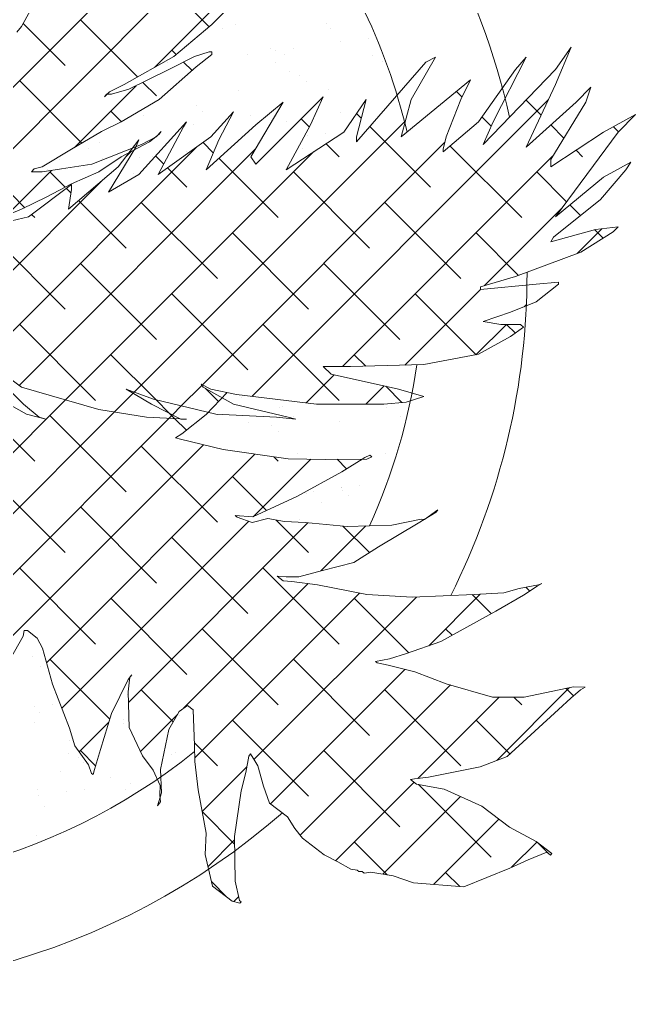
# Model space of a CAD drawing. Header units: inches. Extents: x 46.4 to 62.5, y 75.5 to 86.
# Drawn here: x 52.6261 to 52.7959, y 80.9458 to 81.213 of the extents above; entities that cross this region are included whole.
import ezdxf

# ---------------------------------------------------------------- set-up
doc = ezdxf.new("R2010")
doc.units = ezdxf.units.IN
doc.header["$MEASUREMENT"] = 0
doc.layers.add('A-FURNITURE', color=7, linetype='Continuous', lineweight=20)

msp = doc.modelspace()

# ---------------------------------------------------------------- linework, layer by layer
at = {"layer": 'A-FURNITURE', "color": 0, "linetype": 'Continuous'}
for p, q in [((52.71095996149177, 81.28092132988243), (52.58174161948352, 81.1517029878793)), ((52.71187738205424, 81.26506597074118), (52.59964861669084, 81.15283720537772)), ((52.70064173008666, 81.23705753905685), (52.66330889012113, 81.19972469910087)), ((52.65969911604714, 81.22966048444252), (52.67842862872146, 81.21093097176387)), ((52.63372349655344, 81.22394560459671), (52.6267304882125, 81.21099823491843)), ((52.67917839908421, 81.21156135218163), (52.68590246543988, 81.21850415534945)), ((52.62719078995667, 81.21185047140008), (52.63873314140744, 81.20030811994909)), ((52.64292633633102, 81.21288770473197), (52.65868352795167, 81.19713051311189)), ((52.66868884833036, 81.2027421086959), (52.67917839908421, 81.21156135218163)), ((52.68578010752333, 81.2116368968478), (52.68578010752333, 81.2116368968478)), ((52.71061611831772, 81.21195368640613), (52.71061611831772, 81.21195368640613)), ((52.6267304882125, 81.21099823491843), (52.62538567535319, 81.20949708868105)), ((52.68215926641949, 81.21038902591519), (52.68215926641949, 81.21038902591519)), ((52.71170660881705, 81.21044271967727), (52.71170660881705, 81.21044271967727)), ((52.71457268166648, 81.2067746919183), (52.71457268166648, 81.2067746919183)), ((52.72228637645401, 81.20779021910258), (52.72228637645401, 81.20779021910258)), ((52.66808550590156, 81.20450131487675), (52.6693167742045, 81.20327004657494)), ((52.67837153520611, 81.20405564234514), (52.67433708511032, 81.20274212907603)), ((52.67487502256643, 81.19992749092009), (52.67917842887198, 81.20330507456404)), ((52.6791784261726, 81.2040556452566), (52.67837153520611, 81.20405564234514)), ((52.67917842887198, 81.20330507456404), (52.6791784261726, 81.2040556452566)), ((52.68903282636836, 81.20341230618007), (52.68903282636836, 81.20341230618007)), ((52.69518104030374, 81.20502348459976), (52.69518104030374, 81.20502348459976)), ((52.69674652115589, 81.2044278333644), (52.69674652115589, 81.2044278333644)), ((52.69917442573148, 81.20317416690082), (52.69917442573148, 81.20317416690082)), ((52.70168516720821, 81.20507801845193), (52.70168516720821, 81.20507801845193)), ((52.72344587933856, 81.20305775648362), (52.72344587933856, 81.20305775648362)), ((52.77815704680631, 81.20536950110554), (52.773853650658, 81.19917727736473)), ((52.77385366555916, 81.19504913855585), (52.77815704680631, 81.20536950110554)), ((52.65497172963603, 81.19504870960313), (52.66868884833036, 81.2027421086959)), ((52.66701587814111, 81.20115900134888), (52.66701587814111, 81.20115900134888)), ((52.67433708511032, 81.20274212907603), (52.66734404290708, 81.1991768930541)), ((52.67136164763303, 81.2012251731426), (52.6736972453067, 81.19888957546894)), ((52.69656322053868, 81.20121269511114), (52.69656322053868, 81.20121269511114)), ((52.73808147697071, 81.20124121769507), (52.71898513661961, 81.17928695603493)), ((52.72611056292897, 81.20126638887334), (52.72611056292897, 81.20126638887334)), ((52.73404705937662, 81.19092085611575), (52.74077110879387, 81.20255472611174)), ((52.74077110879387, 81.20255472611174), (52.73808147697071, 81.20124121769507)), ((52.75664002881183, 81.18472872942303), (52.76578472879135, 81.20255481636653)), ((52.76578472879135, 81.20255481636653), (52.7628261407657, 81.19917723757484)), ((52.66734404290708, 81.1991768930541), (52.65631655265986, 81.1937352157436)), ((52.66465443614959, 81.19092060573158), (52.67487502256643, 81.19992749092009)), ((52.7005643189035, 81.1986637143323), (52.7005643189035, 81.1986637143323)), ((52.7628261407657, 81.19917723757484), (52.75260557397939, 81.18472871486577)), ((52.773853650658, 81.19917727736473), (52.75395041458921, 81.17853651150497)), ((52.62615355662217, 81.19611492502148), (52.64334853966227, 81.17891994198234)), ((52.6509372822469, 81.19298462564146), (52.65497172963603, 81.19504870960313)), ((52.6601748779425, 81.1956391631231), (52.66389231097071, 81.19192173009381)), ((52.70343558120601, 81.19745959144328), (52.70343558120601, 81.19745959144328)), ((52.70518442462287, 81.1958570717068), (52.70518442462287, 81.1958570717068)), ((52.75045382274345, 81.19636255283584), (52.73135746004789, 81.18060049938899)), ((52.74776420582145, 81.19092090561034), (52.75045382274345, 81.19636255283584)), ((52.76578481816193, 81.1777859835137), (52.77385366555916, 81.19504913855585)), ((52.65829638334924, 81.1947121923312), (52.64131318133093, 81.17772899030146)), ((52.64959246871092, 81.19167112207717), (52.6509372822469, 81.19298462564146)), ((52.65013039330313, 81.19242169471065), (52.64959246871092, 81.19167112207717)), ((52.65147521159031, 81.19242169956308), (52.65013039330313, 81.19242169471065)), ((52.65631655265986, 81.1937352157436), (52.65147521159031, 81.19242169956308)), ((52.68637779587823, 81.19335496745404), (52.68637779587823, 81.19335496745404)), ((52.71121380667262, 81.19367175701237), (52.71121380667262, 81.19367175701237)), ((52.74654319864874, 81.19313474097211), (52.74809260832933, 81.19158533129476)), ((52.78353635987094, 81.19429860280061), (52.77950191993239, 81.19017044943465)), ((52.78219155649219, 81.19017045913941), (52.78353635987094, 81.19429860280061)), ((52.6541648759079, 81.1847283596696), (52.66465443614959, 81.19092060573158)), ((52.68993707666903, 81.17515871241412), (52.69881282315271, 81.19017015829021)), ((52.77193251041115, 81.19093886142), (52.69015820991569, 81.10916456092141)), ((52.69881282315271, 81.19017015829021), (52.69128186313117, 81.18397792290355)), ((52.70984032763897, 81.19167133946493), (52.69128190240679, 81.17309464786214)), ((52.70634382786318, 81.18397797725046), (52.70984032763897, 81.19167133946493)), ((52.72167473119714, 81.19092081147366), (52.71548859961274, 81.18191394084246)), ((52.71898513187568, 81.18060045474684), (52.72167473119714, 81.19092081147366)), ((52.73135746004789, 81.18060049938899), (52.73404705937662, 81.19092085611575)), ((52.74372978822009, 81.18060054403108), (52.74776420582145, 81.19092090561034)), ((52.76571435034509, 81.19073636898688), (52.76988737934823, 81.18656333998175)), ((52.77950191993239, 81.19017044943465), (52.76578481816193, 81.1777859835137)), ((52.77250892174868, 81.17440843965935), (52.78219155649219, 81.19017045913941)), ((52.65131272619271, 81.18772853516626), (52.65425795487624, 81.18478330648074)), ((52.67491310021376, 81.18913210297941), (52.67491310021376, 81.18913210297941)), ((52.67666194362334, 81.18752958324288), (52.67666194362334, 81.18752958324288)), ((52.68509568618117, 81.18754311137181), (52.67890954714619, 81.18060031014514)), ((52.68106125909924, 81.17984974721642), (52.68509568618117, 81.18754311137181)), ((52.6850711955916, 81.18751562519171), (52.68507780587186, 81.18750901490401)), ((52.71462817904046, 81.18720346512956), (52.71462817904046, 81.18720346512956)), ((52.71904312665663, 81.18708925353471), (52.72033857623262, 81.18579380396775)), ((52.64878561226885, 81.18210134283626), (52.6541648759079, 81.1847283596696)), ((52.73223528659526, 81.1847871970231), (52.65777426923103, 81.1103261796521)), ((52.67218544085279, 81.18472842469194), (52.65900627383905, 81.17027989130744)), ((52.66027479642742, 81.18657611714715), (52.66027479642742, 81.18657611714715)), ((52.67137855462295, 81.18341492306851), (52.67218544085279, 81.18472842469194)), ((52.68982213882498, 81.18662981090924), (52.68982213882498, 81.18662981090924)), ((52.69977211408639, 81.18489223750706), (52.69977211408639, 81.18489223750706)), ((52.70376728306962, 81.18559231742486), (52.70600523964038, 81.18335436085155)), ((52.75260557397939, 81.18472871486577), (52.74292291214749, 81.1764724023108)), ((52.75357656398353, 81.1861013756421), (52.75612801172917, 81.18354992789202)), ((52.75395041458921, 81.17853651150497), (52.75664002881183, 81.18472872942303)), ((52.79590871512426, 81.18679294051768), (52.78703293208616, 81.18191419899043)), ((52.7910673869186, 81.18191421354763), (52.79590871512426, 81.18679294051768)), ((52.64044775654418, 81.17722260324993), (52.64878561226885, 81.18210134283626)), ((52.66519239528077, 81.18210140203567), (52.66384758241418, 81.18060025579811)), ((52.66438554696595, 81.17027991071714), (52.67137855462295, 81.18341492306851)), ((52.66465447067401, 81.18135082940213), (52.66519239528077, 81.18210140203567)), ((52.67414572321957, 81.18396896798285), (52.67414572321957, 81.18396896798285)), ((52.69128186313117, 81.18397792290355), (52.67756476136071, 81.1715934569826)), ((52.69961978115259, 81.17159353656203), (52.70634382786318, 81.18397797725046)), ((52.71548859961274, 81.18191394084246), (52.69961978115259, 81.17159353656203)), ((52.72264166585171, 81.18349071434929), (52.73936981966779, 81.1667625605281)), ((52.78703293208616, 81.18191419899043), (52.77250892919926, 81.17234437025493)), ((52.77255357410411, 81.18389714523224), (52.77613671806409, 81.18031400127504)), ((52.77385379689019, 81.15864645996899), (52.7910673869186, 81.18191421354763)), ((52.78979246870529, 81.18343103033354), (52.79118787085406, 81.18203562819505)), ((52.6093807769206, 81.17934214531098), (52.62759530876008, 81.16112761346918)), ((52.64813946263109, 81.17920209477873), (52.64813946263109, 81.17920209477873)), ((52.65900623931464, 81.17984966763706), (52.65335802962306, 81.17234394033184)), ((52.65416491043231, 81.17515858334016), (52.66196484156478, 81.17928675029285)), ((52.65819935579873, 81.17778559532113), (52.65900623931464, 81.17984966763706)), ((52.66384758241418, 81.18060025579811), (52.65981313502505, 81.1785361718365)), ((52.66196484156478, 81.17928675029285), (52.66465447067401, 81.18135082940213)), ((52.67890954714619, 81.18060031014514), (52.66438554696595, 81.17027991071714)), ((52.74338715322608, 81.17916628393917), (52.67654717802304, 81.112326308738)), ((52.67674897830818, 81.17906506275577), (52.67954489315105, 81.17626914791296)), ((52.67756476136071, 81.1715934569826), (52.68106125909924, 81.17984974721642)), ((52.69778083318613, 81.1799978398092), (52.69778083318613, 81.1799978398092)), ((52.70549452798093, 81.18101336699343), (52.70549452798093, 81.18101336699343)), ((52.71043317402598, 81.181663552081), (52.71043317402598, 81.181663552081)), ((52.71898513661961, 81.17928695603493), (52.71898513187568, 81.18060045474684)), ((52.74292290944084, 81.1772229730033), (52.74372978822009, 81.18060054403108)), ((52.67483426408523, 81.17770451364012), (52.6113951541696, 81.11426540373296)), ((52.69120403598151, 81.17730150582489), (52.62609597732023, 81.11219344716355)), ((52.63237886445802, 81.1723438646342), (52.64044775654418, 81.17722260324993)), ((52.70719627681626, 81.17652096694954), (52.63887230848138, 81.10819699861409)), ((52.64513140814904, 81.17734609258096), (52.64513140814904, 81.17734609258096)), ((52.65981313502505, 81.1785361718365), (52.64609600821802, 81.17309448482123)), ((52.65066841812165, 81.16540115172123), (52.65819935579873, 81.17778559532113)), ((52.65703408363277, 81.17667711290025), (52.65535614979251, 81.1749991790571)), ((52.67224097788801, 81.17663545407098), (52.67224097788801, 81.17663545407098)), ((52.68489331872058, 81.17830116634283), (52.68489331872058, 81.17830116634283)), ((52.70422609293689, 81.17745348010519), (52.70422609293689, 81.17745348010519)), ((52.71061514630071, 81.17874445418514), (52.71421065010452, 81.17514895038337)), ((52.74292291214749, 81.1764724023108), (52.74292290944084, 81.1772229730033)), ((52.74481737087569, 81.1780877890346), (52.76452898923833, 81.15837617067277)), ((52.77949996999757, 81.17695074933758), (52.78130176894717, 81.17514895038343)), ((52.63707763975924, 81.17426617895333), (52.63707763975924, 81.17426617895333)), ((52.64797876124737, 81.17103042221024), (52.65416491043231, 81.17515858334016)), ((52.64913250651387, 81.17479711180212), (52.64913250651387, 81.17479711180212)), ((52.65935346342246, 81.17493878060455), (52.65935346342246, 81.17493878060455)), ((52.66270403063334, 81.1751894484776), (52.66270403063334, 81.1751894484776)), ((52.66365972095025, 81.17538154041924), (52.66590581714934, 81.17313544421174)), ((52.68106258183195, 81.17475145923882), (52.6974378703884, 81.15837617067277)), ((52.69128190240679, 81.17309464786214), (52.68993707666903, 81.17515871241412)), ((52.77304096849491, 81.17527453978548), (52.71513128870663, 81.11736485999634)), ((52.77250892919926, 81.17234437025493), (52.77250892174868, 81.17440843965935)), ((52.79456394424722, 81.17365794854632), (52.78703297677509, 81.16952978256401)), ((52.79321913341789, 81.17159387428947), (52.79456394424722, 81.17365794854632)), ((52.63497709766614, 81.17139290664235), (52.62327666081489, 81.15969246978827)), ((52.62942026897451, 81.17103035524698), (52.6302271572489, 81.171780928851)), ((52.63237886920194, 81.17103036592235), (52.62942026897451, 81.17103035524698)), ((52.6302271572489, 81.171780928851), (52.63237886445802, 81.1723438646342)), ((52.63775813960763, 81.17178095602443), (52.63237886920194, 81.17103036592235)), ((52.63381360812434, 81.17157639486638), (52.63381360812434, 81.17157639486638)), ((52.64609600821802, 81.17309448482123), (52.63775813960763, 81.17178095602443)), ((52.65335802962306, 81.17234394033184), (52.63964092515323, 81.16071004510329)), ((52.6404477910686, 81.16765282692037), (52.64797876124737, 81.17103042221024)), ((52.66694363548538, 81.17209762587456), (52.67227870082513, 81.16676256052799)), ((52.7862261081458, 81.16333757143937), (52.79321913341789, 81.17159387428947)), ((52.64903116523726, 81.1686741944985), (52.60433376215894, 81.12397679141449)), ((52.63453994646932, 81.17095575545565), (52.63874547536341, 81.16675022657361)), ((52.65900627383905, 81.17027989130744), (52.65066841812165, 81.16540115172123)), ((52.65758321704868, 81.17054848820143), (52.65758321704868, 81.17054848820143)), ((52.70163106532652, 81.17095575545554), (52.72259703995167, 81.14998978081749)), ((52.76872218416918, 81.17095575545565), (52.77690591121734, 81.1627720284072)), ((52.78703297677509, 81.16952978256401), (52.77385379689019, 81.15864645996899)), ((52.64044779174526, 81.16746518424739), (52.62861342270423, 81.1586459359091)), ((52.63372371254025, 81.16408759186899), (52.6404477910686, 81.16765282692037)), ((52.63906271170652, 81.16643299023471), (52.64030526517979, 81.16519043675302)), ((52.63964092515323, 81.16071004510329), (52.64044779648191, 81.16615168553543)), ((52.64044779648191, 81.16615168553543), (52.64044779174526, 81.16746518424739)), ((52.62673066967488, 81.16070999852022), (52.63372371254025, 81.16408759186899)), ((52.64242467422389, 81.16307102771057), (52.65550592111629, 81.14998978081755)), ((52.77331588989853, 81.15301717783419), (52.7862261081458, 81.16333757143937)), ((52.61839280852234, 81.1573324003189), (52.62673066967488, 81.16070999852022)), ((52.65969911604714, 81.16256936560043), (52.68066509067228, 81.14160339096227)), ((52.72679023489707, 81.16256936560055), (52.74775620952221, 81.14160339096239)), ((52.77575346316678, 81.16121425475174), (52.75415131327406, 81.13961210484942)), ((52.77778505767435, 81.16189288194724), (52.78073219084706, 81.15894574877964)), ((52.62861342270423, 81.1586459359091), (52.62242726403872, 81.15714477220305)), ((52.62945203376091, 81.15927088846391), (52.63034675154574, 81.15837617067288)), ((52.78488131965366, 81.15508128896934), (52.77250900366869, 81.15170367621087)), ((52.78660206201982, 81.15529007388685), (52.77981378407219, 81.1485017959499)), ((52.78465769864795, 81.15502024096813), (52.7869304668269, 81.1527474727919)), ((52.79106748104039, 81.15583188198289), (52.78488131965366, 81.15508128896934)), ((52.78972266748985, 81.1545183784186), (52.79106748104039, 81.15583188198289)), ((52.61776716677502, 81.15418297574527), (52.63873314140744, 81.13321700110711)), ((52.68485828561768, 81.1541829757451), (52.70582426025737, 81.13321700110694)), ((52.75194940446033, 81.15418297574527), (52.76367891895586, 81.14245346123701)), ((52.77250900366869, 81.15170367621087), (52.77331588989853, 81.15301717783419)), ((52.78084688716569, 81.1488890661989), (52.78972266748985, 81.1545183784186)), ((52.76282634658071, 81.14213386494404), (52.78084688716569, 81.1488890661989)), ((52.64292633633102, 81.14579658588994), (52.66389231097071, 81.12483061125184)), ((52.71001745518095, 81.14579658588988), (52.73098342982064, 81.12483061125172)), ((52.75314366513282, 81.1393191899098), (52.76282634658071, 81.14213386494404)), ((52.75314366783221, 81.13856861921735), (52.75314366513282, 81.1393191899098)), ((52.76847459081125, 81.14006981591982), (52.75314366783221, 81.13856861921735)), ((52.77466075286009, 81.14063276626021), (52.76847459081125, 81.14006981591982)), ((52.76847460841179, 81.13519110641838), (52.77466075489735, 81.14006983824086)), ((52.77466075489735, 81.14006983824086), (52.77466075286009, 81.14063276626021)), ((52.66808550590156, 81.13741019603455), (52.68905148054125, 81.1164442213965)), ((52.75314366770851, 81.13860445929166), (52.73232131833299, 81.11778210991159)), ((52.73517662474421, 81.13741019603444), (52.75196416376946, 81.12062265700709)), ((52.76148156352372, 81.13237644108901), (52.76847460841179, 81.13519110641838)), ((52.76581079325786, 81.13449880512863), (52.7651750314393, 81.13386304331758)), ((52.75395059063101, 81.12974941649165), (52.76148156352372, 81.13237644108901)), ((52.62615355662217, 81.12902380617933), (52.64711953126186, 81.10805783154123)), ((52.69324467546483, 81.12902380617933), (52.71421065010452, 81.10805783154117)), ((52.76031085687953, 81.12899886874843), (52.75192786109199, 81.12061587296452)), ((52.75879193914386, 81.12899886326787), (52.75395059063101, 81.12974941649165)), ((52.7641712122562, 81.12899888267745), (52.75879193914386, 81.12899886326787)), ((52.76036073156808, 81.12899886892839), (52.76277016193433, 81.12658943855465)), ((52.76148158789817, 81.12562130485642), (52.7649781059439, 81.12824831489647)), ((52.7649781059439, 81.12824831489647), (52.7641712122562, 81.12899888267745)), ((52.75260580485281, 81.12074256332917), (52.76148158789817, 81.12562130485642)), ((52.65131272619271, 81.12063741632423), (52.66376625668579, 81.10818388583291)), ((52.71840384502809, 81.12063741632406), (52.72155950961985, 81.1174817517306)), ((52.73754385027803, 81.11792786888535), (52.75260580485281, 81.12074256332917)), ((52.71737157811674, 81.11736486807982), (52.73754385027803, 81.11792786888535)), ((52.61893088004524, 81.11736451288377), (52.62673084637152, 81.11173526083385)), ((52.71287161894668, 81.11510519023508), (52.7051458503114, 81.1073794215998)), ((52.70984059574346, 81.11736484090633), (52.71737157811674, 81.11736486807982)), ((52.71199231244771, 81.11530077926577), (52.70984059574346, 81.11736484090633)), ((52.73055081959262, 81.11117270742014), (52.71199231244771, 81.11530077926577)), ((52.62726879061609, 81.10704419594654), (52.61973778116896, 81.1145498756982)), ((52.67675808638103, 81.11173544134331), (52.67622015636096, 81.11248601009484)), ((52.67622015636096, 81.11248601009484), (52.67890979765741, 81.11117252108781)), ((52.61489644552, 81.11173521813257), (52.62807569173981, 81.10422955876115)), ((52.62673084637152, 81.11173526083385), (52.64797899754137, 81.10554312928863)), ((52.65746590340802, 81.11001781382723), (52.65231253582112, 81.10486444623862)), ((52.66250302953938, 81.10704432307958), (52.65550995958563, 81.11117243665589)), ((52.65550995958563, 81.11117243665589), (52.66304095210887, 81.10835782373246)), ((52.65777426923103, 81.11032617965222), (52.65746590340802, 81.1100178138274)), ((52.67642335634389, 81.11220248705203), (52.67073383506738, 81.10651296577763)), ((52.6850959766374, 81.10704440459997), (52.67675808638103, 81.11173544134331)), ((52.67728255662894, 81.11144036559139), (52.6809883166419, 81.10773460557951)), ((52.68335173852336, 81.11021902308804), (52.67759014273122, 81.10416246178735)), ((52.67890979765741, 81.11117252108781), (52.68590285813059, 81.10967140493531)), ((52.68590285813059, 81.10967140493531), (52.70795788738849, 81.10704448709097)), ((52.72659240743758, 81.11205319902498), (52.72158374467051, 81.10704453625615)), ((52.72710124614912, 81.11194001520428), (52.73153958758428, 81.10750167376673)), ((52.73754388210307, 81.10910866324824), (52.73055081959262, 81.11117270742014)), ((52.63887230848138, 81.10819699861409), (52.59886736418355, 81.06819205431768)), ((52.61220681729844, 81.1094249860893), (52.63034675154574, 81.09128505183074)), ((52.63157222197276, 81.10347900068476), (52.62726879061609, 81.10704419594654)), ((52.67057195411996, 81.10291621338527), (52.66250302953938, 81.10704432307958)), ((52.66304095210887, 81.10835782373246), (52.68025464099571, 81.10422974703445)), ((52.66376625668579, 81.10818388583303), (52.66742280655251, 81.10452733596944)), ((52.7001579542333, 81.10347924815758), (52.6850959766374, 81.10704440459997)), ((52.68740215225932, 81.10876094132638), (52.68740215225932, 81.10876094132638)), ((52.70795788738849, 81.10704448709097), (52.72651637966135, 81.10704455405406)), ((52.72651637966135, 81.10704455405406), (52.73270254171018, 81.10760750439462)), ((52.73270254171018, 81.10760750439462), (52.73754388210307, 81.10910866324824)), ((52.65231253582112, 81.10486444623862), (52.60874493535027, 81.06129684577613)), ((52.62807569173981, 81.10422955876115), (52.63345496959607, 81.10291607945888)), ((52.64797899754137, 81.10554312928863), (52.66115822413065, 81.10347910743778)), ((52.66742280655251, 81.10452733596892), (52.66886438846939, 81.10308575404716)), ((52.67073383506738, 81.10651296577763), (52.66829962151621, 81.10407875222754)), ((52.68025464099571, 81.10422974703445), (52.69693039036736, 81.10347923651173)), ((52.69766736774125, 81.10612214132536), (52.69766736774125, 81.10612214132536)), ((52.69848499836314, 81.10639205495815), (52.69848499836314, 81.10639205495815)), ((52.72721471013881, 81.10617583508744), (52.72721471013881, 81.10617583508744)), ((52.66738227625262, 81.10316140697094), (52.61183289664712, 81.04761202736117)), ((52.63345496959607, 81.10291607945888), (52.63157222197276, 81.10347900068476)), ((52.63453994646932, 81.10386463661357), (52.65550592111629, 81.0828986619754)), ((52.66115822413065, 81.10347910743778), (52.67218573605294, 81.10291621920814)), ((52.66829962151621, 81.10407875222748), (52.66738227625262, 81.10316140697094)), ((52.66886438846939, 81.10308575404727), (52.67213789941832, 81.09981224309595)), ((52.67218573605294, 81.10291621920814), (52.67057195411996, 81.10291621338527)), ((52.67759014273122, 81.10416246178735), (52.67087587623189, 81.09880530401196)), ((52.68065883784527, 81.10404519640426), (52.68065883784527, 81.10404519640426)), ((52.68936623763818, 81.1019453204855), (52.68936623763818, 81.1019453204855)), ((52.69693039036736, 81.10347923651173), (52.70230966551696, 81.10291632790202)), ((52.70230966551696, 81.10291632790202), (52.7001579542333, 81.10347924815758)), ((52.70166846610607, 81.10357316054646), (52.70166846610607, 81.10357316054646)), ((52.71420224843257, 81.10226211004388), (52.71420224843257, 81.10226211004388)), ((52.73121580849636, 81.10362685430854), (52.73121580849636, 81.10362685430854)), ((52.69565669316887, 81.10119704816995), (52.69565669316887, 81.10119704816995)), ((52.69740553657846, 81.09959452843341), (52.69740553657846, 81.09959452843341)), ((52.67087587623189, 81.09880530401196), (52.66913408088965, 81.09776885027534)), ((52.66913408088965, 81.09776885027534), (52.67050355244226, 81.09739576537848)), ((52.67050355244226, 81.09739576537848), (52.68223340999918, 81.0944950258669)), ((52.67682592170547, 81.09583227270755), (52.61322247020814, 81.03222882121005)), ((52.65969911604714, 81.0954782467584), (52.68066509067228, 81.0745122721203)), ((52.68223340999918, 81.0944950258669), (52.7001410229708, 81.09193819348607)), ((52.69100854843362, 81.09324211973424), (52.6335691414273, 81.03580271271929)), ((52.70640446586856, 81.09186525744511), (52.69051741918463, 81.07597821076101)), ((52.69622570298031, 81.0924972192449), (52.6974378703884, 81.09128505183074)), ((52.7001410229708, 81.09193819348607), (52.71045704524965, 81.09181806629155)), ((52.70276055586089, 81.09348259053851), (52.70276055586089, 81.09348259053851)), ((52.71045704524965, 81.09181806629155), (52.72185977201968, 81.09188097666336)), ((52.71365996471229, 81.0918357372274), (52.71626785303613, 81.08922784890936)), ((52.72126438566136, 81.09233800122453), (52.71492244292983, 81.08839038208274)), ((52.72047362841784, 81.0915929508856), (52.72047362841784, 81.0915929508856)), ((52.72267863557443, 81.09294774687609), (52.72126438566136, 81.09233800122453)), ((52.72185977201968, 81.09188097666336), (52.72327402193275, 81.09249072231486)), ((52.72327402193275, 81.09249072231486), (52.72267863557443, 81.09294774687609)), ((52.72703200945341, 81.09336618012131), (52.72703200945341, 81.09336618012131)), ((52.71492244292983, 81.08839038208274), (52.70259595513869, 81.08157707224981)), ((52.61776716677502, 81.08709185690307), (52.63873314140744, 81.06612588226497)), ((52.68485828561768, 81.08709185690296), (52.69424435502822, 81.07770578748605)), ((52.70723300518819, 81.08297758858723), (52.70723300518819, 81.08297758858723)), ((52.71479993679475, 81.08398018065017), (52.71479993679475, 81.08398018065017)), ((52.71494669997571, 81.08399311577145), (52.71494669997571, 81.08399311577145)), ((52.71510383189832, 81.08337702869957), (52.71510383189832, 81.08337702869957)), ((52.71988534602804, 81.08464330085909), (52.71988534602804, 81.08464330085909)), ((52.70259595513869, 81.08157707224981), (52.69047801841896, 81.07595994700787)), ((52.70533024013946, 81.0823629263194), (52.70533024013946, 81.0823629263194)), ((52.71685267531518, 81.08177450896304), (52.71685267531518, 81.08177450896304)), ((52.64292633633102, 81.07870546704785), (52.66389231097071, 81.0577394924097)), ((52.70933133850428, 81.0798139455404), (52.70933133850428, 81.0798139455404)), ((52.73774116409857, 81.07528238113517), (52.74140345359717, 81.07789625283365)), ((52.74140345359717, 81.07789625283365), (52.74091213545705, 81.07725619070604)), ((52.69047801841896, 81.07595994700787), (52.68556566634595, 81.07634004166883)), ((52.68556566634595, 81.07634004166883), (52.68616105270428, 81.07588301710783)), ((52.68616105270428, 81.07588301710783), (52.69025454122254, 81.07443615223409)), ((52.69025454122254, 81.07443615223409), (52.69461628529768, 81.07549591268267)), ((52.69461628529768, 81.07549591268267), (52.69920109194879, 81.0746891099366)), ((52.69684672775418, 81.07510341475816), (52.70582426025737, 81.06612588226497)), ((52.70335824420852, 81.07520066114475), (52.70335824420852, 81.07520066114475)), ((52.72873490889413, 81.07371898270148), (52.73681823232562, 81.07531269761122)), ((52.74091213545705, 81.07725619070604), (52.7359993687636, 81.07424592739855)), ((52.73681823232562, 81.07531269761122), (52.73774116409857, 81.07528238113517)), ((52.68930941903034, 81.07477021060626), (52.6377976892976, 81.02325848087494)), ((52.70563753600379, 81.07432554787638), (52.65618227547327, 81.02487028733972)), ((52.69920109194879, 81.0746891099366), (52.70488752921608, 81.07439295493961)), ((52.70488752921608, 81.07439295493961), (52.71639432420432, 81.0733587786228)), ((52.721595357208, 81.07351058936328), (52.70916911662005, 81.06108434878357)), ((52.71526241275512, 81.07346050947186), (52.72257094642498, 81.06615197579762)), ((52.71639432420432, 81.0733587786228), (52.72873490889413, 81.07371898270148)), ((52.7359993687636, 81.07424592739855), (52.7250722047678, 81.06771475303432)), ((52.66808550590156, 81.07031907719252), (52.68905148054125, 81.0493531025543)), ((52.7250722047678, 81.06771475303432), (52.71825387002843, 81.06345468194777)), ((52.62615355662217, 81.06193268733725), (52.64711953126186, 81.04096671269903)), ((52.69324467546483, 81.06193268733736), (52.71421065010452, 81.04096671269909)), ((52.71825387002843, 81.06345468194777), (52.70967922845682, 81.06122090491041)), ((52.69713009271015, 81.05966451624064), (52.69876740519919, 81.05840769869738)), ((52.69958626875393, 81.05947446891011), (52.69713009271015, 81.05966451624064)), ((52.70312914928161, 81.05946745914602), (52.69958626875393, 81.05947446891011)), ((52.70967922845682, 81.06122090491041), (52.70312914928161, 81.05946745914602)), ((52.70567254294963, 81.05758777510911), (52.6713667556827, 81.02328198784258)), ((52.69876740519919, 81.05840769869738), (52.70122358123569, 81.05821765136685)), ((52.70122358123569, 81.05821765136685), (52.70826456391603, 81.05722080129024)), ((52.70826456391603, 81.05722080129024), (52.72185521116569, 81.05458703900919)), ((52.75962119812118, 81.05509637054374), (52.76383409561765, 81.05627038713251)), ((52.76383409561765, 81.05627038713251), (52.76911877148029, 81.0572998311051)), ((52.7687912260584, 81.05687312301998), (52.76498008996657, 81.0543735074618)), ((52.76564527959943, 81.05662320204343), (52.76674042233151, 81.05552805930594)), ((52.77005662937097, 81.05759712481174), (52.7687912260584, 81.05687312301998)), ((52.76911877148029, 81.0572998311051), (52.77005662937097, 81.05759712481174)), ((52.65131272619271, 81.05354629748203), (52.67227870082513, 81.03258032284387)), ((52.71983591125843, 81.05497836370805), (52.67444377161098, 81.009586224061)), ((52.73553449712142, 81.05390416986214), (52.69075847487636, 81.0091281476181)), ((52.71840384502809, 81.05354629748203), (52.73338468696545, 81.03856545555888)), ((52.72185521116569, 81.05458703900919), (52.73429986406643, 81.05385015639919)), ((52.73429986406643, 81.05385015639919), (52.75143380646421, 81.05459974232261)), ((52.75310416965601, 81.05470106268663), (52.73890994320334, 81.0405068362347)), ((52.75091850339902, 81.05457719853709), (52.75614259938391, 81.0493531025543)), ((52.75143380646421, 81.05459974232261), (52.75962119812118, 81.05509637054374)), ((52.76498008996657, 81.0543735074618), (52.75738767003293, 81.05002949671095)), ((52.75738767003293, 81.05002949671095), (52.74221775630519, 81.04166908539221)), ((52.62720826698148, 81.04315021538653), (52.62235437551806, 81.03466967687322)), ((52.6274317441779, 81.04467401016043), (52.62720826698148, 81.04315021538653)), ((52.62835467594357, 81.04464369368421), (52.6274317441779, 81.04467401016043)), ((52.63103391456332, 81.04258708315896), (52.62835467594357, 81.04464369368421)), ((52.6764718957487, 81.04515990762681), (52.6974378703884, 81.02419393298865)), ((52.74356301459864, 81.04515990762692), (52.74533555957839, 81.04338736265035)), ((52.63244774984867, 81.03980647084197), (52.63103391456332, 81.04258708315896)), ((52.74221775630519, 81.04166908539221), (52.73282425117884, 81.03836853814212)), ((52.62981976565732, 81.03751315369212), (52.62981976565732, 81.03751315369212)), ((52.63523022743846, 81.02987205769088), (52.63244774984867, 81.03980647084197)), ((52.73282425117884, 81.03836853814212), (52.7281349616818, 81.03688206960854)), ((52.63453994646932, 81.03677351777148), (52.65103012152338, 81.02028334272424)), ((52.70163106532652, 81.03677351777148), (52.72259703995167, 81.01580754313332)), ((52.7281349616818, 81.03688206960854), (52.72424960960723, 81.0361347611047)), ((52.72424960960723, 81.0361347611047), (52.72469614938689, 81.03579199268378)), ((52.72469614938689, 81.03579199268378), (52.72774771177444, 81.03514492079213)), ((52.72774771177444, 81.03514492079213), (52.73505653540576, 81.03326433806924)), ((52.63201395775047, 81.03468341502119), (52.63201395775047, 81.03468341502119)), ((52.65706838545827, 81.0324357223308), (52.65608574919258, 81.03115559807563)), ((52.65657706732543, 81.03179566020324), (52.65706838545827, 81.0324357223308)), ((52.73236101158489, 81.03395790460982), (52.69535014675728, 80.99694703979182)), ((52.73505653540576, 81.03326433806924), (52.7436900522074, 81.03002783990078)), ((52.63991785845371, 81.0177970943503), (52.63523022743846, 81.02987205769088)), ((52.65608574919258, 81.03115559807563), (52.65149969866559, 81.02179132691609)), ((52.65608533457214, 81.02776524010713), (52.65635359012902, 81.03027186542934)), ((52.65635359012902, 81.03027186542934), (52.65657706732543, 81.03179566020324)), ((52.74486367718725, 81.02968779050215), (52.70348316832622, 80.98830728165345)), ((52.7436900522074, 81.03002783990078), (52.75646183589504, 81.02632730740717)), ((52.65582314771689, 81.02707702581503), (52.65582314771689, 81.02707702581503)), ((52.65641163611815, 81.01802087428646), (52.65608533457214, 81.02776524010713)), ((52.65969911604714, 81.02838712791615), (52.66853621767166, 81.01955002628839)), ((52.72679023489707, 81.0283871279162), (52.74775620952221, 81.00742115327805)), ((52.77769903773822, 81.02897759162582), (52.75763636777936, 81.00891492168066)), ((52.76524461392489, 81.02636691106713), (52.77877638593725, 81.0292034239919)), ((52.77672275703605, 81.02877294490182), (52.7787854199845, 81.02671028195695)), ((52.78074124382636, 81.02837331453387), (52.77801681223298, 81.02605673654207)), ((52.77877638593725, 81.0292034239919), (52.78200664715348, 81.02909731632562)), ((52.78200664715348, 81.02909731632562), (52.78074124382636, 81.02837331453387)), ((52.63522193847109, 81.02436482516416), (52.63522193847109, 81.02436482516416)), ((52.67239999878745, 81.02405769784932), (52.67016688532692, 81.02238118198514)), ((52.67403731127649, 81.02280088030616), (52.67239999878745, 81.02405769784932)), ((52.75828419123661, 81.02633552484602), (52.73590002459184, 81.00395135820028)), ((52.75646183589504, 81.02632730740717), (52.76524461392489, 81.02636691106713)), ((52.76236897808792, 81.02635394413309), (52.76452898923833, 81.02419393298854)), ((52.77801681223298, 81.02605673654207), (52.77463728979581, 81.02288674238011)), ((52.63028329243332, 81.02371464007675), (52.63028329243332, 81.02371464007675)), ((52.63165364449321, 81.02199092905917), (52.63165364449321, 81.02199092905917)), ((52.65149969866559, 81.02179132691609), (52.6484319662917, 81.01193971471926)), ((52.66976065486904, 81.02167588702994), (52.6594769134748, 81.01139214563588)), ((52.67016688532692, 81.02238118198514), (52.66732304475534, 81.01744372253077)), ((52.67436361283706, 81.0130565144855), (52.67403731127649, 81.02280088030616)), ((52.77463728979581, 81.02288674238011), (52.76049396145334, 81.01000856992786)), ((52.63041745401222, 81.01923122429835), (52.63041745401222, 81.01923122429835)), ((52.65077452870844, 81.01946254058024), (52.6425826671906, 81.01127067906893)), ((52.65468890759018, 81.01911481388109), (52.65468890759018, 81.01911481388109)), ((52.65482021842706, 81.02015422458143), (52.65482021842706, 81.02015422458143)), ((52.6701795098046, 81.02115200463024), (52.6701795098046, 81.02115200463024)), ((52.68485828561768, 81.02000073806099), (52.70582426025737, 80.99903476342283)), ((52.75194940446033, 81.02000073806087), (52.76125165584324, 81.01069848667365)), ((52.64139098360408, 81.01293656479592), (52.63991785845371, 81.0177970943503)), ((52.66005775563042, 81.01013606189647), (52.65641163611815, 81.01802087428646)), ((52.66732304475534, 81.01744372253077), (52.66496969308298, 81.00636560926691)), ((52.63990818540276, 81.01442703590268), (52.63990818540276, 81.01442703590268)), ((52.67434053431441, 81.01374570964529), (52.68066509067228, 81.00742115327799)), ((52.63967683014869, 81.0109242000153), (52.63967683014869, 81.0109242000153)), ((52.64515651208001, 81.00767263386857), (52.64139098360408, 81.01293656479592)), ((52.64292633633102, 81.0116143482056), (52.6470982682871, 81.00744241625696)), ((52.6484319662917, 81.01193971471926), (52.64679382456177, 81.00641581632536)), ((52.66922417254625, 81.01097789377744), (52.66922417254625, 81.01097789377744)), ((52.67446726643482, 81.00856906982827), (52.67436361283706, 81.0130565144855)), ((52.68981504975761, 81.0106897294352), (52.68932373162477, 81.01004966730764)), ((52.69096104410653, 81.00879284976443), (52.68981504975761, 81.0106897294352)), ((52.71001745518095, 81.01161434820577), (52.73098342982064, 80.99064837356761)), ((52.64245683494607, 81.00972881440995), (52.64245683494607, 81.00972881440995)), ((52.64367792852079, 81.0083752192364), (52.64367792852079, 81.0083752192364)), ((52.66296005681886, 81.00621288817652), (52.66005775563042, 81.01013606189647)), ((52.66808322581289, 81.01065208393427), (52.66808322581289, 81.01065208393427)), ((52.67534459060641, 81.00077520686656), (52.67446726643482, 81.00856906982827)), ((52.68932373162477, 81.01004966730764), (52.68850445344231, 81.00559253912641)), ((52.69182427140129, 81.00745209255703), (52.69096104410653, 81.00879284976443)), ((52.76049396145334, 81.01000856992786), (52.7531250187161, 81.00718835395102)), ((52.63745109443641, 81.00588777462642), (52.63745109443641, 81.00588777462642)), ((52.6459749610143, 81.00534904611274), (52.64515651208001, 81.00767263386857)), ((52.64642150077214, 81.00500627769182), (52.6459749610143, 81.00534904611274)), ((52.64679382456177, 81.00641581632536), (52.64642150077214, 81.00500627769182)), ((52.6649245000948, 81.00199242074981), (52.66296005681886, 81.00621288817652)), ((52.66496969308298, 81.00636560926691), (52.66529640925671, 81.00001160141491)), ((52.68879307895202, 81.00716275169239), (52.67646075406753, 80.99483042680569)), ((52.68850445344231, 81.00559253912641), (52.68719385714155, 81.00049534881757)), ((52.69341639089487, 81.00182208649673), (52.69182427140129, 81.00745209255703)), ((52.7531250187161, 81.00718835395102), (52.73881916152402, 81.00426790136194)), ((52.65110078322994, 81.00417090958885), (52.65110078322994, 81.00417090958885)), ((52.73485308721081, 81.00290442081578), (52.71327638151649, 80.98132771513022)), ((52.73494873556717, 81.00384820304097), (52.73386203108328, 81.00366516547453)), ((52.73386203108328, 81.00366516547453), (52.73549934356504, 81.00240834793132)), ((52.73881916152402, 81.00426790136194), (52.73494873556717, 81.00384820304097)), ((52.63101514236712, 81.00094929490464), (52.63101514236712, 81.00094929490464)), ((52.63903129925109, 81.00030017370571), (52.63903129925109, 81.00030017370571)), ((52.64396994528886, 81.00095035879329), (52.64396994528886, 81.00095035879329)), ((52.65528659595236, 81.00083288448744), (52.65528659595236, 81.00083288448744)), ((52.65685745976168, 81.00264703225966), (52.65685745976168, 81.00264703225966)), ((52.66529640925671, 81.00001160141491), (52.66420929015237, 80.99643820587985)), ((52.66480509113114, 80.99937153928724), (52.6649245000948, 81.00199242074981)), ((52.67757604557789, 80.98889029085652), (52.67534459060641, 81.00077520686656)), ((52.68719385714155, 81.00049534881757), (52.68539111345979, 80.98797738044411)), ((52.69505328875618, 80.99717491098502), (52.69341639089487, 81.00182208649673)), ((52.73549934356504, 81.00240834793132), (52.74313571261825, 81.00095447329343)), ((52.73611308413035, 81.00229149896361), (52.75614259938391, 80.98226198371228)), ((52.74313571261825, 81.00095447329343), (52.75355538849487, 80.99634690144168)), ((52.63131760446356, 80.99928464652149), (52.63131760446356, 80.99928464652149)), ((52.66420929015237, 80.99643820587985), (52.66502815369256, 80.99750497609253)), ((52.66502815369256, 80.99750497609253), (52.66480509113114, 80.99937153928724)), ((52.74767059725798, 80.99894915114672), (52.72630098742172, 80.97757954132143)), ((52.63293574843499, 80.99634131581351), (52.63293574843499, 80.99634131581351)), ((52.6764556031261, 80.99485786112027), (52.68542608285441, 80.98588738139492)), ((52.69996522620875, 80.99340445835546), (52.69505328875618, 80.99717491098502)), ((52.75355538849487, 80.99634690144168), (52.76114656455991, 80.99051983828676)), ((52.7019744478597, 80.99016682147717), (52.69996522620875, 80.99340445835546)), ((52.75824292616687, 80.99274870034591), (52.74025147154259, 80.9747572457276)), ((52.6430545232937, 80.99144688501619), (52.6430545232937, 80.99144688501619)), ((52.70416236833205, 80.98747014882437), (52.7019744478597, 80.99016682147717)), ((52.76114656455991, 80.99051983828676), (52.76851467804897, 80.98655933832654)), ((52.63083284313268, 80.98827952796833), (52.63083284313268, 80.98827952796833)), ((52.67730737540057, 80.98299330756558), (52.67757604557789, 80.98889029085652)), ((52.68540739503021, 80.98700428804969), (52.67809213059752, 80.97968902362695)), ((52.68539111345979, 80.98797738044411), (52.68559800604214, 80.97561213316075)), ((52.71011623190805, 80.9828999032126), (52.70416236833205, 80.98747014882437)), ((52.71840384502809, 80.98645517863989), (52.72746306870192, 80.97739595497816)), ((52.76869099849807, 80.98642399297191), (52.76173489127484, 80.97946788574941)), ((52.76851467804897, 80.98655933832654), (52.77283122913593, 80.98324591025809)), ((52.76895938936593, 80.98621797344092), (52.7718774815288, 80.98329988127304)), ((52.67937547227427, 80.97428539548164), (52.67730737540057, 80.98299330756558)), ((52.71388217500441, 80.98102633025385), (52.71011623190805, 80.9828999032126)), ((52.76628114996072, 80.98149246449387), (52.76124938891678, 80.97925167769236)), ((52.7714617575906, 80.98361899515507), (52.76628114996072, 80.98149246449387)), ((52.77250368371404, 80.98281920217309), (52.7714617575906, 80.98361899515507)), ((52.77283122913593, 80.98324591025809), (52.77250368371404, 80.98281920217309)), ((52.71748434540439, 80.9789394032525), (52.71388217500441, 80.98102633025385)), ((52.71916643624661, 80.97866541625771), (52.71748434540439, 80.9789394032525)), ((52.71961297601899, 80.97832264783696), (52.71916643624661, 80.97866541625771)), ((52.76124938891678, 80.97925167769236), (52.74853606583872, 80.97409157701165)), ((52.72053590779194, 80.97829233136079), (52.71961297601899, 80.97832264783696)), ((52.72113129415754, 80.97783530679973), (52.72053590779194, 80.97829233136079)), ((52.72113129415754, 80.97783530679973), (52.72053590779194, 80.97829233136079)), ((52.72053590779194, 80.97829233136079), (52.72113129415754, 80.97783530679973)), ((52.72299208382844, 80.97810228403031), (52.72113129415754, 80.97783530679973)), ((52.72911013474311, 80.97713575042971), (52.72299208382844, 80.97810228403031)), ((52.73472194139993, 80.97520154451863), (52.72911013474311, 80.97713575042971)), ((52.74356301459864, 80.97806878878467), (52.74745321946045, 80.97417858392268)), ((52.67910143658753, 80.97543924795016), (52.68316142274796, 80.97137926180133)), ((52.68473394950649, 80.9701721744311), (52.67937547227427, 80.97428539548164)), ((52.68559800604214, 80.97561213316075), (52.68674358576334, 80.97032489552149)), ((52.74853606583872, 80.97409157701165), (52.73472194139993, 80.97520154451863)), ((52.68652226274514, 80.97134637606584), (52.68521009995254, 80.97003421326329)), ((52.68686258011383, 80.96955541901556), (52.68473394950649, 80.9701721744311)), ((52.68674358576334, 80.97032489552149), (52.68719012553572, 80.96998212710062)), ((52.68719012553572, 80.96998212710062), (52.68686258011383, 80.96955541901556))]:
    msp.add_line(p, q, dxfattribs=at)
for radius, start, end in [(0.1970856928187144, 12.65377914698988, 44.09191249881266), (0.1686213417643219, 13.3826760943576, 38.98205649909816), (0.1970856928187144, 333.2959261686267, 0.1266340879735068), (0.1686213417643219, 335.7173247037707, 351.4709259894128), (0.1970856928187144, 206.1893181495553, 311.1448240687284), (0.1686213417643219, 258.571965171558, 308.730653674207)]:
    msp.add_arc((52.56890354796576, 81.14288373591958), radius, start, end, dxfattribs=at)

doc.saveas('drawing.dxf')
